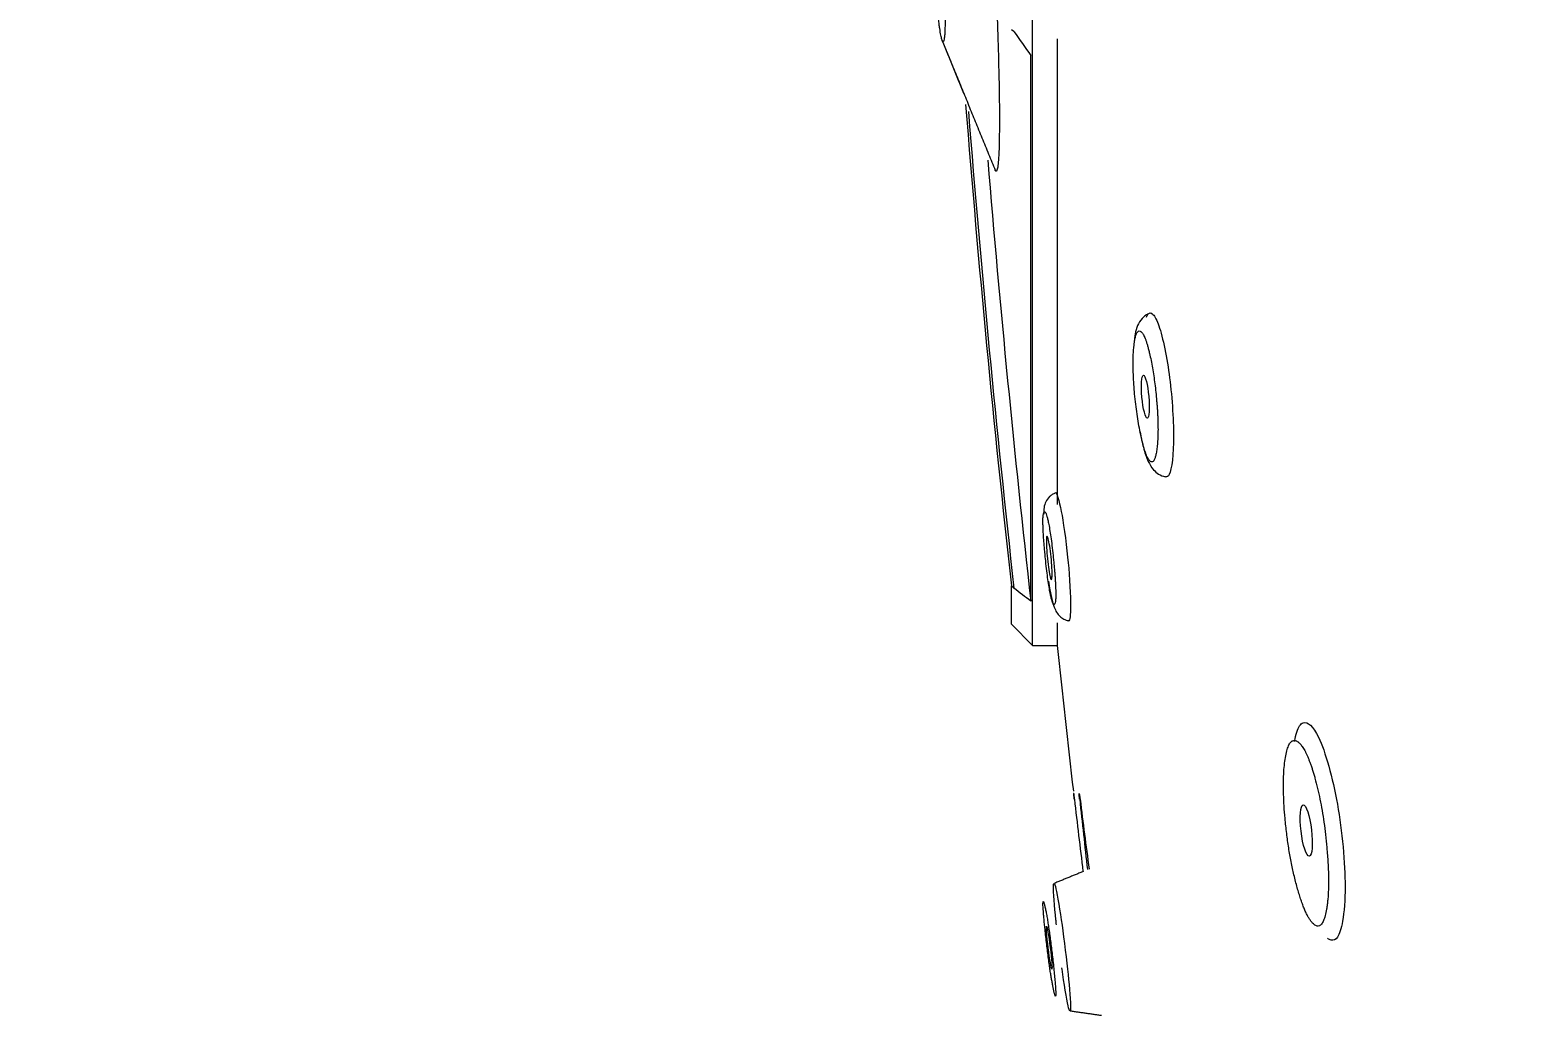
# Model space of a CAD drawing. Header units: inches. Extents: x 1105 to 1525, y -292 to 302.
# Drawn here: x 1432.74 to 1449.96, y -0.3 to 11.13 of the extents above; entities that cross this region are included whole.
import ezdxf

# ---------------------------------------------------------------- set-up
doc = ezdxf.new("R2010")
doc.units = ezdxf.units.IN
doc.header["$LTSCALE"] = 2.42
doc.header["$MEASUREMENT"] = 0
doc.header["$PDMODE"] = 3
doc.header["$PDSIZE"] = 0.3125
doc.layers.get('0').update_dxf_attribs({"linetype": 'CONTINUOUS'})
doc.layers.get('Defpoints').update_dxf_attribs({"linetype": 'CONTINUOUS'})
doc.layers.add('DIM', color=3, linetype='CONTINUOUS', lineweight=18)
doc.styles.get("Standard").update_dxf_attribs({"font": 'arial.ttf', "width": 0.8})
doc.dimstyles.new('ISO-25', dxfattribs={"dimtxt": 5, "dimasz": 2.5, "dimexe": 1.25, "dimexo": 0.625, "dimgap": 2, "dimtad": 1, "dimtih": 1, "dimtoh": 1, "dimdec": 1, "dimdsep": 46, "dimtxsty": 'Standard', "dimcen": 0, "dimclrd": 3, "dimclre": 3, "dimclrt": 4, "dimadec": 0, "dimazin": 0, "dimtfac": 1, "dimtdec": 1, "dimtmove": 0, "dimatfit": 3, "dimfxl": 1, "dimarcsym": 0})

# ---------------------------------------------------------------- blocks, each defined once
blk = doc.blocks.new('*D39')
at = {"layer": 'Defpoints', "color": 0, "transparency": 16777216}
for p in [(1384.783, 88.158), (1461.197, 82.988), (1443.643, -176.481)]:
    blk.add_point(p, dxfattribs=at)
at = {"layer": 'DIM', "color": 3, "lineweight": -2, "transparency": 16777216}
for p, q in [((1460.574, 83.03), (1383.536, 88.242)), ((1384.445, 83.169), (1376.314, -37.024)), ((1367.566, -166.322), (1375.698, -46.129)), ((1443.02, -176.438), (1365.982, -171.226))]:
    blk.add_line(p, q, dxfattribs=at)
at = {"layer": 'DIM', "color": 3, "transparency": 16777216}
for points in [[(1383.614, 83.225), (1385.277, 83.113), (1384.783, 88.158)], [(1366.735, -166.266), (1368.398, -166.378), (1367.229, -171.311)]]:
    blk.add_solid(points, dxfattribs=at)
at = {"layer": 'DIM', "color": 4, "transparency": 16777216, "insert": (1376.006, -41.577), "char_height": 5, "attachment_point": 5}
blk.add_mtext('260.1', dxfattribs=at)
blk = doc.blocks.new('*D40')
at = {"layer": 'Defpoints', "color": 0, "transparency": 16777216}
for p in [(1433.019, 24.912), (1483.545, 24.912), (1399.112, -10.907), (1457.957, -45.856), (1433.161, -186.481)]:
    blk.add_point(p, dxfattribs=at)
at = {"layer": 'DIM', "color": 3, "lineweight": -2, "transparency": 16777216}
blk.add_line((1432.394, 24.912), (1389.372, 24.912), dxfattribs=at)
for start, end in [(183.58998, 215.85551), (224.41353, 256.41002)]:
    blk.add_arc((1470.435, 24.912), 79.813, start, end, dxfattribs=at)
at = {"layer": 'DIM', "color": 3, "transparency": 16777216}
for points in [[(1389.946, 19.889), (1391.612, 19.941), (1390.622, 24.912)], [(1451.852, -51.85), (1451.511, -53.481), (1456.576, -53.688)]]:
    blk.add_solid(points, dxfattribs=at)
at = {"layer": 'DIM', "color": 4, "transparency": 16777216, "insert": (1409.295, -26.39), "char_height": 5, "attachment_point": 5}
blk.add_mtext('80°', dxfattribs=at)

msp = doc.modelspace()

# ---------------------------------------------------------------- linework, layer by layer
at = {"linetype": 'Continuous', "lineweight": 18, "extrusion": (0, 0, -1)}
for p, q in [((1444.367, 3.988), (1444.367, 24.988)), ((1444.151, 11.108), (1444.122, 11.13)), ((1444.651, 11.023), (1444.651, 5.621)), ((1444.347, 4.501), (1444.347, 10.83)), ((1444.122, 4.233), (1444.122, 4.678)), ((1444.122, 4.678), (1444.151, 4.651)), ((1444.574, 4.783), (1444.594, 4.785)), ((1444.122, 4.233), (1444.367, 3.988)), ((1444.651, 4.25), (1444.651, 3.988)), ((1444.367, 3.988), (1444.651, 3.988))]:
    msp.add_line(p, q, dxfattribs=at)
at = {"linetype": 'Continuous', "lineweight": 13, "extrusion": (0, 0, -1)}
msp.add_line((1444.918, 2.203), (1444.913, 2.203), dxfattribs=at)
at = {"linetype": 'Continuous', "lineweight": 18}
msp.add_arc((1640.042, 24.988), 196.516, 186.13444, 186.63092, dxfattribs=at)
for centre, major_axis, ratio, start_param, end_param in [((1640.042, 24.208), (197.001, 0), 0.947546, 3.216372, 3.24641), ((1640.042, 24.208), (196.975, 0), 0.947546, 3.21682, 3.246572), ((1640.042, 24.264), (-196.803, 0), 0.947546, 0.078631, 0.106182), ((1444.56, 5.007), (0.025, -0.249), 0.085045, 2.6254, 5.829086), ((1444.562, 5), (-0.025, 0.249), 0.085045, 2.6254, 5.829086), ((1640.042, 22.744), (196.387, 0), 0.948829, 3.252054, 3.256577), ((1640.042, 21.246), (196.158, 0), 0.948829, 3.244088, 3.248497), ((1640.042, 24.242), (196.501, 0), 0.948829, 3.260078, 3.264448)]:
    msp.add_ellipse(centre, major_axis=major_axis, ratio=ratio, start_param=start_param, end_param=end_param, dxfattribs=at)
for centre, major_axis, ratio in [((1445.675, 6.872), (-0.023, 0.249), 0.158653), ((1447.54, 1.841), (-0.036, 0.298), 0.202729), ((1444.56, 0.482), (0.031, -0.248), 0.045252)]:
    msp.add_ellipse(centre, major_axis=major_axis, ratio=ratio, dxfattribs=at)
for points, knots in [([(1443.322, 12.565), (1443.319, 12.647), (1443.315, 12.73), (1443.308, 12.899), (1443.304, 12.985), (1443.295, 13.158), (1443.291, 13.246), (1443.285, 13.357), (1443.284, 13.38), (1443.281, 13.425), (1443.28, 13.447), (1443.276, 13.515), (1443.274, 13.56), (1443.266, 13.694), (1443.256, 13.873), (1443.245, 14.051), (1443.237, 14.184), (1443.234, 14.228), (1443.229, 14.317), (1443.226, 14.361), (1443.217, 14.492), (1443.206, 14.664), (1443.194, 14.828), (1443.182, 14.99), (1443.176, 15.069), (1443.167, 15.184), (1443.164, 15.223), (1443.158, 15.297), (1443.155, 15.334), (1443.147, 15.441), (1443.135, 15.578), (1443.124, 15.704), (1443.115, 15.794), (1443.112, 15.823), (1443.108, 15.866), (1443.107, 15.88), (1443.104, 15.908), (1443.097, 15.976), (1443.085, 16.088), (1443.075, 16.172), (1443.066, 16.249), (1443.061, 16.284), (1443.055, 16.322), (1443.054, 16.329), (1443.052, 16.343), (1443.051, 16.35), (1443.047, 16.37), (1443.045, 16.382), (1443.039, 16.414), (1443.031, 16.448), (1443.025, 16.465), (1443.02, 16.47), (1443.018, 16.471), (1443.016, 16.471), (1443.015, 16.471), (1443.014, 16.469), (1443.013, 16.469), (1443.01, 16.463), (1443.005, 16.445), (1443.001, 16.41), (1442.998, 16.367), (1442.997, 16.341), (1442.994, 16.28), (1442.994, 16.246), (1442.993, 16.169), (1442.993, 16.127), (1442.993, 16.035), (1442.993, 15.984), (1442.994, 15.903), (1442.995, 15.875), (1442.996, 15.817), (1442.996, 15.787), (1442.998, 15.695), (1443.001, 15.567), (1443.006, 15.428), (1443.009, 15.32), (1443.011, 15.265), (1443.013, 15.208), (1443.014, 15.169), (1443.015, 15.15), (1443.019, 15.053), (1443.025, 14.895), (1443.032, 14.73), (1443.04, 14.561), (1443.044, 14.476), (1443.049, 14.366), (1443.05, 14.344), (1443.053, 14.3), (1443.054, 14.278), (1443.057, 14.211), (1443.059, 14.167), (1443.066, 14.034), (1443.076, 13.855), (1443.086, 13.677), (1443.094, 13.542), (1443.097, 13.497), (1443.102, 13.408), (1443.105, 13.363), (1443.113, 13.229), (1443.125, 13.053), (1443.136, 12.882), (1443.148, 12.714), (1443.154, 12.631), (1443.162, 12.508), (1443.165, 12.468), (1443.171, 12.388), (1443.174, 12.349), (1443.183, 12.234), (1443.195, 12.087), (1443.207, 11.95), (1443.215, 11.851), (1443.218, 11.818), (1443.222, 11.771), (1443.224, 11.755), (1443.227, 11.724), (1443.234, 11.648), (1443.246, 11.521), (1443.257, 11.421), (1443.267, 11.329), (1443.272, 11.287), (1443.278, 11.238), (1443.28, 11.229), (1443.282, 11.21), (1443.286, 11.184), (1443.294, 11.127), (1443.3, 11.088), (1443.308, 11.045), (1443.312, 11.028), (1443.318, 11.009), (1443.319, 11.004), (1443.322, 10.998), (1443.323, 10.996), (1443.325, 10.993), (1443.325, 10.992), (1443.329, 10.987), (1443.335, 10.988), (1443.34, 11.006), (1443.343, 11.026), (1443.345, 11.038), (1443.346, 11.052), (1443.347, 11.061), (1443.348, 11.067), (1443.35, 11.094), (1443.352, 11.146), (1443.354, 11.213), (1443.355, 11.289), (1443.355, 11.331), (1443.355, 11.4), (1443.355, 11.424), (1443.355, 11.475), (1443.354, 11.501), (1443.353, 11.582), (1443.351, 11.697), (1443.348, 11.824), (1443.345, 11.924), (1443.344, 11.975), (1443.342, 12.028), (1443.341, 12.064), (1443.341, 12.082), (1443.338, 12.173), (1443.335, 12.249), (1443.329, 12.403), (1443.326, 12.483), (1443.322, 12.565)], [0, 0, 0, 0, 0.015625, 0.015625, 0.03125, 0.03125, 0.046875, 0.046875, 0.050781, 0.050781, 0.054687, 0.054687, 0.0625, 0.0625, 0.078125, 0.09375, 0.09375, 0.101562, 0.101562, 0.109375, 0.109375, 0.125, 0.140625, 0.140625, 0.15625, 0.15625, 0.164062, 0.164062, 0.171875, 0.171875, 0.1875, 0.203125, 0.203125, 0.210937, 0.210937, 0.214844, 0.214844, 0.21875, 0.234375, 0.25, 0.25, 0.265625, 0.265625, 0.269531, 0.269531, 0.273437, 0.273437, 0.28125, 0.28125, 0.296875, 0.3125, 0.3125, 0.320312, 0.320312, 0.324219, 0.324219, 0.328125, 0.328125, 0.34375, 0.359375, 0.359375, 0.375, 0.375, 0.390625, 0.390625, 0.40625, 0.40625, 0.421875, 0.421875, 0.429687, 0.429687, 0.4375, 0.4375, 0.453125, 0.46875, 0.46875, 0.476562, 0.480469, 0.480469, 0.484375, 0.484375, 0.5, 0.515625, 0.515625, 0.53125, 0.53125, 0.535156, 0.535156, 0.539062, 0.539062, 0.546875, 0.546875, 0.5625, 0.578125, 0.578125, 0.585937, 0.585937, 0.59375, 0.59375, 0.609375, 0.625, 0.625, 0.640625, 0.640625, 0.648437, 0.648437, 0.65625, 0.65625, 0.671875, 0.6875, 0.6875, 0.695312, 0.695312, 0.699219, 0.699219, 0.703125, 0.71875, 0.734375, 0.734375, 0.75, 0.75, 0.753906, 0.753906, 0.757812, 0.765625, 0.78125, 0.78125, 0.796875, 0.796875, 0.804687, 0.804687, 0.808594, 0.808594, 0.8125, 0.8125, 0.828125, 0.84375, 0.84375, 0.851562, 0.855469, 0.855469, 0.859375, 0.859375, 0.875, 0.890625, 0.890625, 0.90625, 0.90625, 0.914062, 0.914062, 0.921875, 0.921875, 0.9375, 0.953125, 0.953125, 0.960937, 0.964844, 0.964844, 0.96875, 0.96875, 0.984375, 0.984375, 1, 1, 1, 1]), ([(1443.854, 13.514), (1443.856, 13.485), (1443.857, 13.457), (1443.866, 13.29), (1443.874, 13.152), (1443.883, 12.98), (1443.885, 12.945), (1443.888, 12.876), (1443.893, 12.774), (1443.898, 12.672), (1443.908, 12.472), (1443.921, 12.209), (1443.931, 11.955), (1443.939, 11.769), (1443.942, 11.707), (1443.945, 11.615), (1443.946, 11.585), (1443.949, 11.525), (1443.95, 11.495), (1443.955, 11.347), (1443.959, 11.233), (1443.966, 11.014), (1443.969, 10.909), (1443.974, 10.708), (1443.976, 10.612), (1443.979, 10.497), (1443.979, 10.475), (1443.98, 10.43), (1443.981, 10.365), (1443.982, 10.303), (1443.983, 10.183), (1443.983, 10.109), (1443.983, 9.973), (1443.982, 9.911), (1443.981, 9.841), (1443.981, 9.827), (1443.98, 9.801), (1443.98, 9.788), (1443.979, 9.75), (1443.978, 9.727), (1443.975, 9.662), (1443.97, 9.588), (1443.964, 9.54), (1443.959, 9.514), (1443.957, 9.507), (1443.954, 9.499), (1443.953, 9.497), (1443.951, 9.493), (1443.95, 9.491), (1443.944, 9.486), (1443.939, 9.489), (1443.933, 9.5), (1443.933, 9.501)], [0, 0, 0, 0, 0.01263, 0.01263, 0.073938, 0.073938, 0.089265, 0.089265, 0.104592, 0.135246, 0.135246, 0.196555, 0.257863, 0.257863, 0.288517, 0.288517, 0.303844, 0.303844, 0.319171, 0.319171, 0.38048, 0.38048, 0.441788, 0.441788, 0.503096, 0.503096, 0.518423, 0.518423, 0.53375, 0.564405, 0.564405, 0.625713, 0.625713, 0.687021, 0.687021, 0.702348, 0.702348, 0.717675, 0.717675, 0.74833, 0.74833, 0.809638, 0.870946, 0.870946, 0.9016, 0.9016, 0.916927, 0.916927, 0.932255, 0.932255, 0.993563, 1, 1, 1, 1]), ([(1445.725, 7.841), (1445.698, 7.829), (1445.62, 7.783), (1445.561, 7.656), (1445.548, 7.559), (1445.548, 7.523)], [0, 0, 0, 0, 0.228597, 0.734237, 1, 1, 1, 1]), ([(1445.542, 7.447), (1445.54, 7.43), (1445.537, 7.396), (1445.534, 7.34), (1445.533, 7.281), (1445.533, 7.218), (1445.535, 7.152), (1445.538, 7.083), (1445.542, 7.01), (1445.549, 6.92), (1445.56, 6.815), (1445.574, 6.699), (1445.591, 6.587), (1445.611, 6.48), (1445.629, 6.395), (1445.645, 6.33), (1445.657, 6.284), (1445.669, 6.244), (1445.682, 6.208), (1445.694, 6.179), (1445.706, 6.155), (1445.718, 6.137), (1445.73, 6.124), (1445.743, 6.116), (1445.757, 6.116), (1445.772, 6.128), (1445.785, 6.153), (1445.796, 6.19), (1445.806, 6.241), (1445.812, 6.292), (1445.816, 6.338), (1445.818, 6.374), (1445.82, 6.411), (1445.821, 6.451), (1445.822, 6.492), (1445.821, 6.534), (1445.82, 6.578), (1445.819, 6.624), (1445.817, 6.671), (1445.814, 6.72), (1445.81, 6.771), (1445.805, 6.839), (1445.797, 6.924), (1445.785, 7.022), (1445.772, 7.117), (1445.758, 7.208), (1445.741, 7.295), (1445.726, 7.366), (1445.712, 7.421), (1445.701, 7.463), (1445.69, 7.5), (1445.679, 7.532), (1445.668, 7.56), (1445.657, 7.584), (1445.646, 7.603), (1445.636, 7.618), (1445.625, 7.628), (1445.611, 7.636), (1445.595, 7.635), (1445.577, 7.615), (1445.562, 7.578), (1445.55, 7.522), (1445.544, 7.474), (1445.542, 7.447)], [0, 0, 0, 0, 0.015971, 0.031393, 0.046429, 0.061252, 0.076045, 0.090992, 0.106268, 0.122042, 0.146958, 0.171385, 0.195944, 0.221249, 0.247863, 0.262692, 0.277081, 0.291128, 0.30494, 0.318628, 0.332307, 0.346092, 0.360095, 0.374422, 0.395383, 0.415779, 0.435955, 0.456269, 0.47707, 0.498685, 0.509443, 0.519947, 0.530245, 0.540386, 0.550424, 0.560412, 0.570406, 0.58046, 0.590628, 0.600962, 0.611513, 0.622326, 0.643466, 0.66405, 0.684428, 0.704965, 0.726016, 0.747911, 0.760985, 0.773751, 0.786285, 0.798668, 0.810983, 0.823314, 0.835745, 0.848359, 0.861234, 0.874444, 0.900212, 0.925048, 0.949547, 0.974331, 1, 1, 1, 1]), ([(1445.613, 6.467), (1445.625, 6.4), (1445.655, 6.265), (1445.694, 6.144), (1445.757, 6.033), (1445.83, 5.968), (1445.879, 5.95), (1445.907, 5.945)], [0, 0, 0, 0, 0.247608, 0.545851, 0.733303, 0.856493, 1, 1, 1, 1]), ([(1444.631, 5.756), (1444.618, 5.75), (1444.593, 5.738), (1444.551, 5.705), (1444.506, 5.633), (1444.492, 5.564), (1444.498, 5.512)], [0, 0, 0, 0, 0.109371, 0.225945, 0.480585, 1, 1, 1, 1]), ([(1444.488, 5.39), (1444.489, 5.376), (1444.49, 5.346), (1444.492, 5.297), (1444.495, 5.244), (1444.499, 5.188), (1444.504, 5.127), (1444.51, 5.063), (1444.518, 4.98), (1444.529, 4.882), (1444.542, 4.777), (1444.555, 4.684), (1444.568, 4.611), (1444.58, 4.555), (1444.59, 4.514), (1444.6, 4.485), (1444.609, 4.467), (1444.619, 4.461), (1444.627, 4.467), (1444.633, 4.494), (1444.637, 4.541), (1444.637, 4.596), (1444.635, 4.647), (1444.633, 4.689), (1444.631, 4.734), (1444.628, 4.782), (1444.624, 4.833), (1444.619, 4.887), (1444.614, 4.944), (1444.606, 5.022), (1444.596, 5.117), (1444.583, 5.222), (1444.569, 5.315), (1444.556, 5.389), (1444.545, 5.445), (1444.534, 5.486), (1444.525, 5.516), (1444.515, 5.533), (1444.507, 5.539), (1444.501, 5.536), (1444.497, 5.527), (1444.493, 5.512), (1444.49, 5.491), (1444.488, 5.464), (1444.488, 5.43), (1444.488, 5.404), (1444.488, 5.39)], [0, 0, 0, 0, 0.017022, 0.033925, 0.050956, 0.068362, 0.086369, 0.105186, 0.124992, 0.15887, 0.190087, 0.219822, 0.249428, 0.273308, 0.297198, 0.321764, 0.347622, 0.375301, 0.409497, 0.440734, 0.470258, 0.499531, 0.514338, 0.529052, 0.543843, 0.558879, 0.574321, 0.590315, 0.606995, 0.624478, 0.658511, 0.68983, 0.719611, 0.749215, 0.773121, 0.79703, 0.821614, 0.847492, 0.875199, 0.895262, 0.914198, 0.932207, 0.949521, 0.966403, 0.983133, 1, 1, 1, 1]), ([(1444.553, 4.731), (1444.558, 4.696), (1444.577, 4.581), (1444.609, 4.437), (1444.662, 4.338), (1444.725, 4.291), (1444.764, 4.279), (1444.784, 4.275)], [0, 0, 0, 0, 0.149337, 0.5173, 0.796762, 0.908021, 1, 1, 1, 1]), ([(1447.404, 2.872), (1447.419, 2.956), (1447.439, 3.02), (1447.476, 3.073), (1447.489, 3.085), (1447.504, 3.09)], [0, 0, 0, 0, 0.665526, 0.665526, 1, 1, 1, 1]), ([(1447.776, 0.928), (1447.779, 0.945), (1447.784, 0.98), (1447.79, 1.037), (1447.795, 1.099), (1447.797, 1.164), (1447.799, 1.234), (1447.798, 1.308), (1447.796, 1.386), (1447.792, 1.468), (1447.786, 1.554), (1447.777, 1.662), (1447.764, 1.791), (1447.746, 1.935), (1447.724, 2.073), (1447.7, 2.205), (1447.672, 2.331), (1447.647, 2.426), (1447.628, 2.494), (1447.614, 2.54), (1447.6, 2.583), (1447.586, 2.623), (1447.572, 2.66), (1447.558, 2.694), (1447.544, 2.726), (1447.53, 2.755), (1447.515, 2.781), (1447.501, 2.804), (1447.487, 2.825), (1447.473, 2.842), (1447.459, 2.857), (1447.438, 2.875), (1447.413, 2.888), (1447.383, 2.886), (1447.357, 2.865), (1447.334, 2.825), (1447.315, 2.766), (1447.298, 2.69), (1447.286, 2.6), (1447.278, 2.497), (1447.275, 2.383), (1447.277, 2.259), (1447.283, 2.124), (1447.295, 1.972), (1447.312, 1.809), (1447.336, 1.639), (1447.364, 1.477), (1447.398, 1.322), (1447.429, 1.201), (1447.455, 1.111), (1447.475, 1.048), (1447.495, 0.991), (1447.515, 0.939), (1447.534, 0.893), (1447.554, 0.853), (1447.574, 0.818), (1447.594, 0.789), (1447.614, 0.765), (1447.638, 0.744), (1447.665, 0.73), (1447.693, 0.732), (1447.719, 0.753), (1447.741, 0.793), (1447.761, 0.851), (1447.771, 0.901), (1447.776, 0.928)], [0, 0, 0, 0, 0.012643, 0.025015, 0.037203, 0.049295, 0.061385, 0.073564, 0.085922, 0.098545, 0.111515, 0.124906, 0.146872, 0.167908, 0.188379, 0.208679, 0.229213, 0.250373, 0.259612, 0.268709, 0.277687, 0.286569, 0.29538, 0.304147, 0.312893, 0.321647, 0.330432, 0.339276, 0.348203, 0.357237, 0.366403, 0.375722, 0.397463, 0.418362, 0.438776, 0.459088, 0.479687, 0.500944, 0.522196, 0.542662, 0.562752, 0.582899, 0.603531, 0.62505, 0.650607, 0.675301, 0.699794, 0.724762, 0.750845, 0.764026, 0.776904, 0.78954, 0.802003, 0.814362, 0.826688, 0.839052, 0.851528, 0.864183, 0.877084, 0.89839, 0.918878, 0.938903, 0.958845, 0.979088, 1, 1, 1, 1]), ([(1444.851, 2.203), (1444.85, 2.213), (1444.849, 2.222), (1444.848, 2.235), (1444.847, 2.239), (1444.846, 2.246), (1444.846, 2.249), (1444.845, 2.255), (1444.845, 2.258), (1444.844, 2.263), (1444.844, 2.265), (1444.844, 2.268), (1444.844, 2.269), (1444.843, 2.271), (1444.843, 2.271), (1444.843, 2.271), (1444.843, 2.271), (1444.844, 2.269), (1444.844, 2.268), (1444.844, 2.265), (1444.844, 2.263), (1444.845, 2.258), (1444.845, 2.256), (1444.846, 2.246), (1444.847, 2.239), (1444.849, 2.222), (1444.85, 2.213), (1444.851, 2.203)], [0, 0, 0, 0, 0.125, 0.125, 0.1875, 0.1875, 0.25, 0.25, 0.3125, 0.3125, 0.375, 0.375, 0.4375, 0.4375, 0.5, 0.5, 0.5625, 0.5625, 0.625, 0.625, 0.6875, 0.6875, 0.75, 0.75, 0.875, 0.875, 1, 1, 1, 1]), ([(1444.913, 2.203), (1444.912, 2.213), (1444.911, 2.222), (1444.91, 2.235), (1444.909, 2.239), (1444.909, 2.246), (1444.908, 2.249), (1444.908, 2.256), (1444.908, 2.258), (1444.907, 2.263), (1444.907, 2.265), (1444.907, 2.268), (1444.907, 2.269), (1444.907, 2.271), (1444.907, 2.271), (1444.908, 2.271), (1444.908, 2.271), (1444.908, 2.269), (1444.908, 2.268), (1444.909, 2.265), (1444.909, 2.263), (1444.91, 2.258), (1444.911, 2.255), (1444.912, 2.246), (1444.913, 2.239), (1444.915, 2.222), (1444.917, 2.213), (1444.918, 2.203)], [0, 0, 0, 0, 0.125, 0.125, 0.1875, 0.1875, 0.25, 0.25, 0.3125, 0.3125, 0.375, 0.375, 0.4375, 0.4375, 0.5, 0.5, 0.5625, 0.5625, 0.625, 0.625, 0.6875, 0.6875, 0.75, 0.75, 0.875, 0.875, 1, 1, 1, 1]), ([(1444.645, 0.748), (1444.642, 0.768), (1444.64, 0.788), (1444.623, 0.954), (1444.609, 1.135), (1444.609, 1.215), (1444.612, 1.226), (1444.616, 1.226)], [0, 0, 0, 0, 0.076686, 0.076686, 0.722469, 0.722469, 1, 1, 1, 1]), ([(1444.637, -0.054), (1444.637, -0.045), (1444.636, -0.022), (1444.633, 0.025), (1444.628, 0.085), (1444.621, 0.158), (1444.613, 0.241), (1444.604, 0.328), (1444.594, 0.415), (1444.583, 0.5), (1444.573, 0.582), (1444.562, 0.66), (1444.551, 0.733), (1444.541, 0.8), (1444.531, 0.859), (1444.521, 0.912), (1444.511, 0.956), (1444.503, 0.991), (1444.496, 1.013), (1444.491, 1.021), (1444.489, 1.015), (1444.488, 0.997), (1444.488, 0.971), (1444.49, 0.941), (1444.492, 0.905), (1444.496, 0.863), (1444.5, 0.813), (1444.505, 0.757), (1444.513, 0.689), (1444.521, 0.609), (1444.531, 0.522), (1444.541, 0.438), (1444.552, 0.357), (1444.562, 0.283), (1444.571, 0.218), (1444.58, 0.162), (1444.589, 0.11), (1444.597, 0.063), (1444.605, 0.02), (1444.613, -0.019), (1444.621, -0.053), (1444.628, -0.076), (1444.633, -0.084), (1444.636, -0.077), (1444.637, -0.064), (1444.637, -0.054)], [0, 0, 0, 0, 0.023143, 0.046492, 0.070781, 0.096666, 0.124691, 0.152661, 0.178637, 0.203165, 0.226892, 0.25053, 0.273966, 0.29759, 0.32211, 0.348162, 0.376276, 0.40406, 0.429752, 0.453894, 0.477135, 0.500201, 0.516514, 0.532874, 0.549562, 0.566845, 0.584964, 0.604126, 0.624508, 0.652514, 0.678493, 0.702969, 0.726569, 0.749988, 0.769356, 0.788803, 0.808753, 0.829598, 0.851683, 0.875298, 0.903325, 0.929203, 0.953483, 0.976833, 1, 1, 1, 1]), ([(1444.802, -0.251), (1444.796, -0.249), (1444.788, -0.229), (1444.764, -0.121), (1444.732, 0.075), (1444.709, 0.237), (1444.708, 0.242), (1444.707, 0.247)], [0, 0, 0, 0, 0.342909, 0.342909, 0.979857, 0.979857, 1, 1, 1, 1])]:
    msp.add_open_spline(points, degree=3, knots=knots, dxfattribs=at)
for points, degree in [([(1444.151, 11.108), (1444.216, 11.015), (1444.282, 10.922), (1444.347, 10.83)], 3), ([(1443.319, 11.006), (1443.934, 9.499)], 1), ([(1443.319, 11.004), (1443.568, 10.393)], 1), ([(1444.347, 4.501), (1444.282, 4.55), (1444.216, 4.6), (1444.151, 4.651)], 3), ([(1444.957, 1.366), (1444.787, 1.296), (1444.617, 1.227)], 2), ([(1447.83, 0.568), (1447.816, 0.571), (1447.801, 0.578), (1447.786, 0.59)], 3), ([(1444.803, -0.251), (1444.985, -0.277), (1445.167, -0.303)], 2)]:
    msp.add_open_spline(points, degree=degree, dxfattribs=at)
at = {"linetype": 'Continuous', "lineweight": 13}
for points, knots in [([(1445.689, 7.797), (1445.691, 7.804), (1445.694, 7.81), (1445.712, 7.844), (1445.732, 7.853), (1445.777, 7.818), (1445.802, 7.775), (1445.867, 7.601), (1445.92, 7.359), (1445.981, 6.909), (1446.003, 6.608), (1446.003, 6.214), (1445.981, 6.028), (1445.94, 5.947), (1445.925, 5.939), (1445.909, 5.943)], [0, 0, 0, 0, 0.019471, 0.019471, 0.131619, 0.131619, 0.243768, 0.243768, 0.468065, 0.468065, 0.692362, 0.692362, 0.916658, 0.916658, 1, 1, 1, 1]), ([(1444.632, 5.76), (1444.634, 5.762), (1444.636, 5.762), (1444.654, 5.745), (1444.687, 5.623), (1444.732, 5.367), (1444.765, 5.111), (1444.796, 4.784), (1444.809, 4.546), (1444.809, 4.347), (1444.798, 4.272), (1444.785, 4.269)], [0, 0, 0, 0, 0.037255, 0.037255, 0.283993, 0.283993, 0.530731, 0.530731, 0.77747, 0.77747, 1, 1, 1, 1]), ([(1447.504, 3.09), (1447.556, 3.109), (1447.622, 3.049), (1447.761, 2.759), (1447.847, 2.452), (1447.956, 1.837), (1447.991, 1.458), (1447.991, 1.036), (1447.98, 0.896), (1447.961, 0.788)], [0, 0, 0, 0, 0.233335, 0.233335, 0.532658, 0.532658, 0.83198, 0.83198, 1, 1, 1, 1]), ([(1444.616, 1.226), (1444.621, 1.226), (1444.63, 1.206), (1444.654, 1.096), (1444.687, 0.9), (1444.732, 0.585), (1444.764, 0.319), (1444.795, 0.021), (1444.809, -0.16), (1444.809, -0.216)], [0, 0, 0, 0, 0.15972, 0.15972, 0.439814, 0.439814, 0.719907, 0.719907, 1, 1, 1, 1]), ([(1447.961, 0.788), (1447.945, 0.704), (1447.925, 0.639), (1447.881, 0.574), (1447.856, 0.563), (1447.83, 0.568)], [0, 0, 0, 0, 0.544168, 0.544168, 1, 1, 1, 1])]:
    msp.add_open_spline(points, degree=3, knots=knots, dxfattribs=at)
msp.add_open_spline([(1444.809, -0.216), (1444.809, -0.242), (1444.806, -0.253), (1444.802, -0.251)], degree=3, dxfattribs=at)

# ---------------------------------------------------------------- dimensions: what is measured, and where the dimension line sits
at = {"layer": 'DIM'}
dim = msp.add_aligned_dim(p1=(1443.643, -176.481), p2=(1461.197, 82.988), distance=76.589, dimstyle='ISO-25', override={"dimasz": 5, "dimtad": 0}, dxfattribs=at)
dim.commit()
dim.dimension.update_dxf_attribs({"geometry": '*D39', "text_midpoint": (1376.006, -41.577)})
dim = msp.add_angular_dim_2l(base=(1399.112, -10.907), line1=((1433.161, -186.481), (1457.957, -45.856)), line2=((1433.019, 24.912), (1483.545, 24.912)), dimstyle='ISO-25', override={"dimasz": 5, "dimtad": 0}, dxfattribs=at)
dim.commit()
dim.dimension.update_dxf_attribs({"geometry": '*D40', "text_midpoint": (1409.295, -26.39)})

doc.saveas('drawing.dxf')
